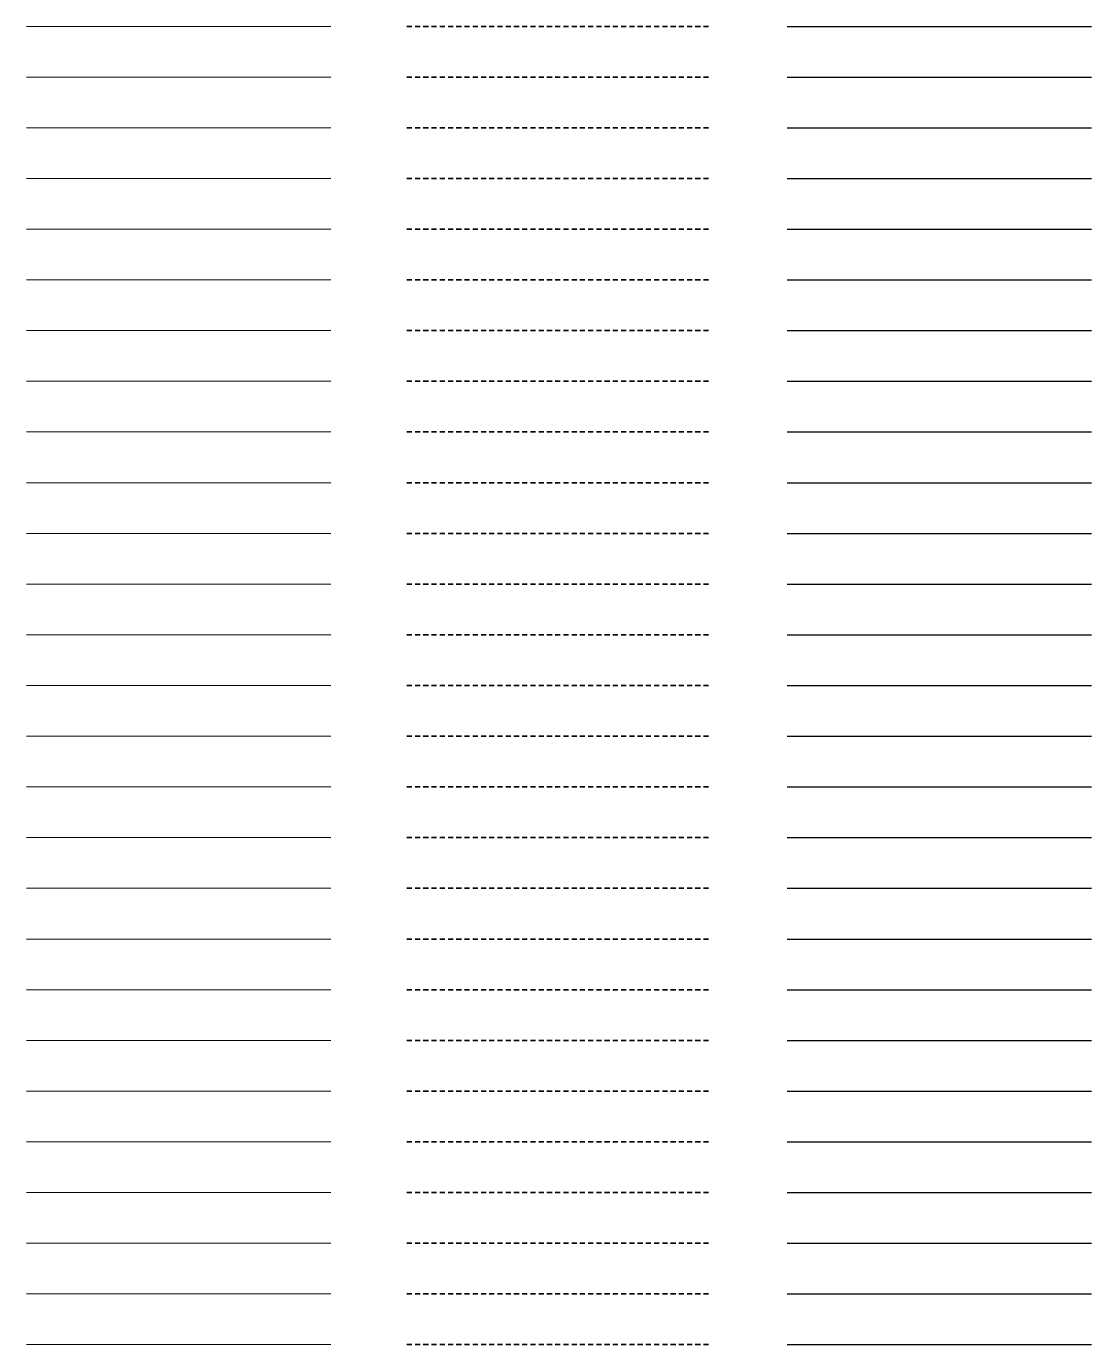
# Model space of a CAD drawing. Header units: metres. Extents: x -170 to 2070, y -13 to 17840.
# Drawn here: x 150 to 570, y 8920 to 9440 of the extents above; entities that cross this region are included whole.
import ezdxf

# ---------------------------------------------------------------- set-up
doc = ezdxf.new("R2010")
doc.units = ezdxf.units.M
doc.linetypes.add('KL-SO', pattern=[3.25, 2, -1.25])
for name, color, linetype, lineweight in [('B-OI-KL-ET_LSOV_AANSLUITNET_230 V_3x10Cu as10-G', 14, 'Continuous', 18), ('B-OI-KL-ET_LSOV_AANSLUITNET_230 V_3x2.5Cu as2.5-G', 14, 'Continuous', 18), ('B-OI-KL-ET_LSOV_AANSLUITNET_230 V_3x6Cu as6-G', 14, 'Continuous', 18), ('B-OI-KL-ET_LSOV_AANSLUITNET_230 V_4x10Cu as10-G', 14, 'Continuous', 18), ('B-OI-KL-ET_LSOV_AANSLUITNET_230 V_4x150Al 4x6Cu as50Cu-G', 14, 'Continuous', 18), ('B-OI-KL-ET_LSOV_AANSLUITNET_230 V_4x150Al as50Cu-G', 14, 'Continuous', 18), ('B-OI-KL-ET_LSOV_AANSLUITNET_230 V_4x16Cu as16-G', 14, 'Continuous', 18), ('B-OI-KL-ET_LSOV_AANSLUITNET_230 V_4x2.5Cu as2.5-G', 14, 'Continuous', 18), ('B-OI-KL-ET_LSOV_AANSLUITNET_230 V_4x50Al 4x2.5Cu as25Cu-G', 14, 'Continuous', 18), ('B-OI-KL-ET_LSOV_AANSLUITNET_230 V_4x6Cu as6-G', 14, 'Continuous', 18), ('B-OI-KL-ET_LSOV_AANSLUITNET_230 V_4x95Al 4x6Cu as35Cu-G', 14, 'Continuous', 18), ('B-OI-KL-ET_LSOV_AANSLUITNET_230 V_5x10Cu-G', 14, 'Continuous', 18), ('B-OI-KL-ET_LSOV_AANSLUITNET_230 V_5x16Cu-G', 14, 'Continuous', 18), ('B-OI-KL-ET_LSOV_AANSLUITNET_230 V_OVERIG-G', 14, 'Continuous', 18), ('B-OI-KL-ET_LSOV_AANSLUITNET_400 V_2x2.5Cu as2.5-G', 14, 'Continuous', 18), ('B-OI-KL-ET_LSOV_AANSLUITNET_400 V_3x10Cu as10-G', 14, 'Continuous', 18), ('B-OI-KL-ET_LSOV_AANSLUITNET_400 V_3x2.5Cu as2.5-G', 14, 'Continuous', 18), ('B-OI-KL-ET_LSOV_AANSLUITNET_400 V_3x6Cu as6-G', 14, 'Continuous', 18), ('B-OI-KL-ET_LSOV_AANSLUITNET_400 V_4x10Cu as10-G', 14, 'Continuous', 18), ('B-OI-KL-ET_LSOV_AANSLUITNET_400 V_4x150Al 4x6Cu as50Cu-G', 14, 'Continuous', 18), ('B-OI-KL-ET_LSOV_AANSLUITNET_400 V_4x150Al as50Cu-G', 14, 'Continuous', 18), ('B-OI-KL-ET_LSOV_AANSLUITNET_400 V_4x16Cu as16-G', 14, 'Continuous', 18), ('B-OI-KL-ET_LSOV_AANSLUITNET_400 V_4x2.5Cu as2.5-G', 14, 'Continuous', 18), ('B-OI-KL-ET_LSOV_AANSLUITNET_400 V_4x50Al 4x2.5Cu as25Cu-G', 14, 'Continuous', 18), ('B-OI-KL-ET_LSOV_AANSLUITNET_400 V_4x6Cu as6-G', 14, 'Continuous', 18), ('B-OI-KL-ET_LSOV_AANSLUITNET_400 V_4x95Al 4x6Cu as35Cu-G', 14, 'Continuous', 18), ('B-OI-KL-ET_LSOV_AANSLUITNET_400 V_5x10Cu-G', 14, 'Continuous', 18), ('N-OI-KL-ET_LSOV_AANSLUITNET_230 V_3x10Cu as10-G', 14, 'KL-SO', 35), ('N-OI-KL-ET_LSOV_AANSLUITNET_230 V_3x2.5Cu as2.5-G', 14, 'KL-SO', 35), ('N-OI-KL-ET_LSOV_AANSLUITNET_230 V_3x6Cu as6-G', 14, 'KL-SO', 35), ('N-OI-KL-ET_LSOV_AANSLUITNET_230 V_4x10Cu as10-G', 14, 'KL-SO', 35), ('N-OI-KL-ET_LSOV_AANSLUITNET_230 V_4x150Al 4x6Cu as50Cu-G', 14, 'KL-SO', 35), ('N-OI-KL-ET_LSOV_AANSLUITNET_230 V_4x150Al as50Cu-G', 14, 'KL-SO', 35), ('N-OI-KL-ET_LSOV_AANSLUITNET_230 V_4x16Cu as16-G', 14, 'KL-SO', 35), ('N-OI-KL-ET_LSOV_AANSLUITNET_230 V_4x2.5Cu as2.5-G', 14, 'KL-SO', 35), ('N-OI-KL-ET_LSOV_AANSLUITNET_230 V_4x50Al 4x2.5Cu as25Cu-G', 14, 'KL-SO', 35), ('N-OI-KL-ET_LSOV_AANSLUITNET_230 V_4x6Cu as6-G', 14, 'KL-SO', 35), ('N-OI-KL-ET_LSOV_AANSLUITNET_230 V_4x95Al 4x6Cu as35Cu-G', 14, 'KL-SO', 35), ('N-OI-KL-ET_LSOV_AANSLUITNET_230 V_5x10Cu-G', 14, 'KL-SO', 35), ('N-OI-KL-ET_LSOV_AANSLUITNET_230 V_5x16Cu-G', 14, 'KL-SO', 35), ('N-OI-KL-ET_LSOV_AANSLUITNET_230 V_OVERIG-G', 14, 'KL-SO', 35), ('N-OI-KL-ET_LSOV_AANSLUITNET_400 V_2x2.5Cu as2.5-G', 14, 'KL-SO', 35), ('N-OI-KL-ET_LSOV_AANSLUITNET_400 V_3x10Cu as10-G', 14, 'KL-SO', 35), ('N-OI-KL-ET_LSOV_AANSLUITNET_400 V_3x2.5Cu as2.5-G', 14, 'KL-SO', 35), ('N-OI-KL-ET_LSOV_AANSLUITNET_400 V_3x6Cu as6-G', 14, 'KL-SO', 35), ('N-OI-KL-ET_LSOV_AANSLUITNET_400 V_4x10Cu as10-G', 14, 'KL-SO', 35), ('N-OI-KL-ET_LSOV_AANSLUITNET_400 V_4x150Al 4x6Cu as50Cu-G', 14, 'KL-SO', 35), ('N-OI-KL-ET_LSOV_AANSLUITNET_400 V_4x150Al as50Cu-G', 14, 'KL-SO', 35), ('N-OI-KL-ET_LSOV_AANSLUITNET_400 V_4x16Cu as16-G', 14, 'KL-SO', 35), ('N-OI-KL-ET_LSOV_AANSLUITNET_400 V_4x2.5Cu as2.5-G', 14, 'KL-SO', 35), ('N-OI-KL-ET_LSOV_AANSLUITNET_400 V_4x50Al 4x2.5Cu as25Cu-G', 14, 'KL-SO', 35), ('N-OI-KL-ET_LSOV_AANSLUITNET_400 V_4x6Cu as6-G', 14, 'KL-SO', 35), ('N-OI-KL-ET_LSOV_AANSLUITNET_400 V_4x95Al 4x6Cu as35Cu-G', 14, 'KL-SO', 35), ('N-OI-KL-ET_LSOV_AANSLUITNET_400 V_5x10Cu-G', 14, 'KL-SO', 35), ('V-OI-KL-ET_LSOV_AANSLUITNET_230 V_3x10Cu as10-G', 14, 'V-KL-SO', 25), ('V-OI-KL-ET_LSOV_AANSLUITNET_230 V_3x2.5Cu as2.5-G', 14, 'V-KL-SO', 25), ('V-OI-KL-ET_LSOV_AANSLUITNET_230 V_3x6Cu as6-G', 14, 'V-KL-SO', 25), ('V-OI-KL-ET_LSOV_AANSLUITNET_230 V_4x10Cu as10-G', 14, 'V-KL-SO', 25), ('V-OI-KL-ET_LSOV_AANSLUITNET_230 V_4x150Al 4x6Cu as50Cu-G', 14, 'V-KL-SO', 25), ('V-OI-KL-ET_LSOV_AANSLUITNET_230 V_4x150Al as50Cu-G', 14, 'V-KL-SO', 25), ('V-OI-KL-ET_LSOV_AANSLUITNET_230 V_4x16Cu as16-G', 14, 'V-KL-SO', 25), ('V-OI-KL-ET_LSOV_AANSLUITNET_230 V_4x2.5Cu as2.5-G', 14, 'V-KL-SO', 25), ('V-OI-KL-ET_LSOV_AANSLUITNET_230 V_4x50Al 4x2.5Cu as25Cu-G', 14, 'V-KL-SO', 25), ('V-OI-KL-ET_LSOV_AANSLUITNET_230 V_4x6Cu as6-G', 14, 'V-KL-SO', 25), ('V-OI-KL-ET_LSOV_AANSLUITNET_230 V_4x95Al 4x6Cu as35Cu-G', 14, 'V-KL-SO', 25), ('V-OI-KL-ET_LSOV_AANSLUITNET_230 V_5x10Cu-G', 14, 'V-KL-SO', 25), ('V-OI-KL-ET_LSOV_AANSLUITNET_230 V_5x16Cu-G', 14, 'V-KL-SO', 25), ('V-OI-KL-ET_LSOV_AANSLUITNET_230 V_OVERIG-G', 14, 'V-KL-SO', 25), ('V-OI-KL-ET_LSOV_AANSLUITNET_400 V_2x2.5Cu as2.5-G', 14, 'V-KL-SO', 25), ('V-OI-KL-ET_LSOV_AANSLUITNET_400 V_3x10Cu as10-G', 14, 'V-KL-SO', 25), ('V-OI-KL-ET_LSOV_AANSLUITNET_400 V_3x2.5Cu as2.5-G', 14, 'V-KL-SO', 25), ('V-OI-KL-ET_LSOV_AANSLUITNET_400 V_3x6Cu as6-G', 14, 'V-KL-SO', 25), ('V-OI-KL-ET_LSOV_AANSLUITNET_400 V_4x10Cu as10-G', 14, 'V-KL-SO', 25), ('V-OI-KL-ET_LSOV_AANSLUITNET_400 V_4x150Al 4x6Cu as50Cu-G', 14, 'V-KL-SO', 25), ('V-OI-KL-ET_LSOV_AANSLUITNET_400 V_4x150Al as50Cu-G', 14, 'V-KL-SO', 25), ('V-OI-KL-ET_LSOV_AANSLUITNET_400 V_4x16Cu as16-G', 14, 'V-KL-SO', 25), ('V-OI-KL-ET_LSOV_AANSLUITNET_400 V_4x2.5Cu as2.5-G', 14, 'V-KL-SO', 25), ('V-OI-KL-ET_LSOV_AANSLUITNET_400 V_4x50Al 4x2.5Cu as25Cu-G', 14, 'V-KL-SO', 25), ('V-OI-KL-ET_LSOV_AANSLUITNET_400 V_4x6Cu as6-G', 14, 'V-KL-SO', 25), ('V-OI-KL-ET_LSOV_AANSLUITNET_400 V_4x95Al 4x6Cu as35Cu-G', 14, 'V-KL-SO', 25), ('V-OI-KL-ET_LSOV_AANSLUITNET_400 V_5x10Cu-G', 14, 'V-KL-SO', 25)]:
    doc.layers.add(name, color=color, linetype=linetype, lineweight=lineweight)
doc.linetypes.add('V-KL-SO', pattern='A,2,[24,nlcs.shx,S=0.75,R=0,X=0,Y=0],2', length=4)

msp = doc.modelspace()

# ---------------------------------------------------------------- linework, layer by layer
at = {"layer": 'B-OI-KL-ET_LSOV_AANSLUITNET_230 V_3x10Cu as10-G'}
msp.add_line((150, 8920), (270, 8920), dxfattribs=at)
at = {"layer": 'B-OI-KL-ET_LSOV_AANSLUITNET_230 V_3x2.5Cu as2.5-G'}
msp.add_line((150, 8940), (270, 8940), dxfattribs=at)
at = {"layer": 'B-OI-KL-ET_LSOV_AANSLUITNET_230 V_3x6Cu as6-G'}
msp.add_line((150, 8960), (270, 8960), dxfattribs=at)
at = {"layer": 'B-OI-KL-ET_LSOV_AANSLUITNET_230 V_4x10Cu as10-G'}
msp.add_line((150, 8980), (270, 8980), dxfattribs=at)
at = {"layer": 'B-OI-KL-ET_LSOV_AANSLUITNET_230 V_4x150Al 4x6Cu as50Cu-G'}
msp.add_line((150, 9000), (270, 9000), dxfattribs=at)
at = {"layer": 'B-OI-KL-ET_LSOV_AANSLUITNET_230 V_4x150Al as50Cu-G'}
msp.add_line((150, 9020), (270, 9020), dxfattribs=at)
at = {"layer": 'B-OI-KL-ET_LSOV_AANSLUITNET_230 V_4x16Cu as16-G'}
msp.add_line((150, 9040), (270, 9040), dxfattribs=at)
at = {"layer": 'B-OI-KL-ET_LSOV_AANSLUITNET_230 V_4x2.5Cu as2.5-G'}
msp.add_line((150, 9060), (270, 9060), dxfattribs=at)
at = {"layer": 'B-OI-KL-ET_LSOV_AANSLUITNET_230 V_4x50Al 4x2.5Cu as25Cu-G'}
msp.add_line((150, 9080), (270, 9080), dxfattribs=at)
at = {"layer": 'B-OI-KL-ET_LSOV_AANSLUITNET_230 V_4x6Cu as6-G'}
msp.add_line((150, 9100), (270, 9100), dxfattribs=at)
at = {"layer": 'B-OI-KL-ET_LSOV_AANSLUITNET_230 V_4x95Al 4x6Cu as35Cu-G'}
msp.add_line((150, 9120), (270, 9120), dxfattribs=at)
at = {"layer": 'B-OI-KL-ET_LSOV_AANSLUITNET_230 V_5x10Cu-G'}
msp.add_line((150, 9140), (270, 9140), dxfattribs=at)
at = {"layer": 'B-OI-KL-ET_LSOV_AANSLUITNET_230 V_5x16Cu-G'}
msp.add_line((150, 9160), (270, 9160), dxfattribs=at)
at = {"layer": 'B-OI-KL-ET_LSOV_AANSLUITNET_230 V_OVERIG-G'}
msp.add_line((150, 9180), (270, 9180), dxfattribs=at)
at = {"layer": 'B-OI-KL-ET_LSOV_AANSLUITNET_400 V_2x2.5Cu as2.5-G'}
msp.add_line((150, 9200), (270, 9200), dxfattribs=at)
at = {"layer": 'B-OI-KL-ET_LSOV_AANSLUITNET_400 V_3x10Cu as10-G'}
msp.add_line((150, 9220), (270, 9220), dxfattribs=at)
at = {"layer": 'B-OI-KL-ET_LSOV_AANSLUITNET_400 V_3x2.5Cu as2.5-G'}
msp.add_line((150, 9240), (270, 9240), dxfattribs=at)
at = {"layer": 'B-OI-KL-ET_LSOV_AANSLUITNET_400 V_3x6Cu as6-G'}
msp.add_line((150, 9260), (270, 9260), dxfattribs=at)
at = {"layer": 'B-OI-KL-ET_LSOV_AANSLUITNET_400 V_4x10Cu as10-G'}
msp.add_line((150, 9280), (270, 9280), dxfattribs=at)
at = {"layer": 'B-OI-KL-ET_LSOV_AANSLUITNET_400 V_4x150Al 4x6Cu as50Cu-G'}
msp.add_line((150, 9300), (270, 9300), dxfattribs=at)
at = {"layer": 'B-OI-KL-ET_LSOV_AANSLUITNET_400 V_4x150Al as50Cu-G'}
msp.add_line((150, 9320), (270, 9320), dxfattribs=at)
at = {"layer": 'B-OI-KL-ET_LSOV_AANSLUITNET_400 V_4x16Cu as16-G'}
msp.add_line((150, 9340), (270, 9340), dxfattribs=at)
at = {"layer": 'B-OI-KL-ET_LSOV_AANSLUITNET_400 V_4x2.5Cu as2.5-G'}
msp.add_line((150, 9360), (270, 9360), dxfattribs=at)
at = {"layer": 'B-OI-KL-ET_LSOV_AANSLUITNET_400 V_4x50Al 4x2.5Cu as25Cu-G'}
msp.add_line((150, 9380), (270, 9380), dxfattribs=at)
at = {"layer": 'B-OI-KL-ET_LSOV_AANSLUITNET_400 V_4x6Cu as6-G'}
msp.add_line((150, 9400), (270, 9400), dxfattribs=at)
at = {"layer": 'B-OI-KL-ET_LSOV_AANSLUITNET_400 V_4x95Al 4x6Cu as35Cu-G'}
msp.add_line((150, 9420), (270, 9420), dxfattribs=at)
at = {"layer": 'B-OI-KL-ET_LSOV_AANSLUITNET_400 V_5x10Cu-G'}
msp.add_line((150, 9440), (270, 9440), dxfattribs=at)
at = {"layer": 'N-OI-KL-ET_LSOV_AANSLUITNET_230 V_3x10Cu as10-G'}
msp.add_line((300, 8920), (420, 8920), dxfattribs=at)
at = {"layer": 'N-OI-KL-ET_LSOV_AANSLUITNET_230 V_3x2.5Cu as2.5-G'}
msp.add_line((300, 8940), (420, 8940), dxfattribs=at)
at = {"layer": 'N-OI-KL-ET_LSOV_AANSLUITNET_230 V_3x6Cu as6-G'}
msp.add_line((300, 8960), (420, 8960), dxfattribs=at)
at = {"layer": 'N-OI-KL-ET_LSOV_AANSLUITNET_230 V_4x10Cu as10-G'}
msp.add_line((300, 8980), (420, 8980), dxfattribs=at)
at = {"layer": 'N-OI-KL-ET_LSOV_AANSLUITNET_230 V_4x150Al 4x6Cu as50Cu-G'}
msp.add_line((300, 9000), (420, 9000), dxfattribs=at)
at = {"layer": 'N-OI-KL-ET_LSOV_AANSLUITNET_230 V_4x150Al as50Cu-G'}
msp.add_line((300, 9020), (420, 9020), dxfattribs=at)
at = {"layer": 'N-OI-KL-ET_LSOV_AANSLUITNET_230 V_4x16Cu as16-G'}
msp.add_line((300, 9040), (420, 9040), dxfattribs=at)
at = {"layer": 'N-OI-KL-ET_LSOV_AANSLUITNET_230 V_4x2.5Cu as2.5-G'}
msp.add_line((300, 9060), (420, 9060), dxfattribs=at)
at = {"layer": 'N-OI-KL-ET_LSOV_AANSLUITNET_230 V_4x50Al 4x2.5Cu as25Cu-G'}
msp.add_line((300, 9080), (420, 9080), dxfattribs=at)
at = {"layer": 'N-OI-KL-ET_LSOV_AANSLUITNET_230 V_4x6Cu as6-G'}
msp.add_line((300, 9100), (420, 9100), dxfattribs=at)
at = {"layer": 'N-OI-KL-ET_LSOV_AANSLUITNET_230 V_4x95Al 4x6Cu as35Cu-G'}
msp.add_line((300, 9120), (420, 9120), dxfattribs=at)
at = {"layer": 'N-OI-KL-ET_LSOV_AANSLUITNET_230 V_5x10Cu-G'}
msp.add_line((300, 9140), (420, 9140), dxfattribs=at)
at = {"layer": 'N-OI-KL-ET_LSOV_AANSLUITNET_230 V_5x16Cu-G'}
msp.add_line((300, 9160), (420, 9160), dxfattribs=at)
at = {"layer": 'N-OI-KL-ET_LSOV_AANSLUITNET_230 V_OVERIG-G'}
msp.add_line((300, 9180), (420, 9180), dxfattribs=at)
at = {"layer": 'N-OI-KL-ET_LSOV_AANSLUITNET_400 V_2x2.5Cu as2.5-G'}
msp.add_line((300, 9200), (420, 9200), dxfattribs=at)
at = {"layer": 'N-OI-KL-ET_LSOV_AANSLUITNET_400 V_3x10Cu as10-G'}
msp.add_line((300, 9220), (420, 9220), dxfattribs=at)
at = {"layer": 'N-OI-KL-ET_LSOV_AANSLUITNET_400 V_3x2.5Cu as2.5-G'}
msp.add_line((300, 9240), (420, 9240), dxfattribs=at)
at = {"layer": 'N-OI-KL-ET_LSOV_AANSLUITNET_400 V_3x6Cu as6-G'}
msp.add_line((300, 9260), (420, 9260), dxfattribs=at)
at = {"layer": 'N-OI-KL-ET_LSOV_AANSLUITNET_400 V_4x10Cu as10-G'}
msp.add_line((300, 9280), (420, 9280), dxfattribs=at)
at = {"layer": 'N-OI-KL-ET_LSOV_AANSLUITNET_400 V_4x150Al 4x6Cu as50Cu-G'}
msp.add_line((300, 9300), (420, 9300), dxfattribs=at)
at = {"layer": 'N-OI-KL-ET_LSOV_AANSLUITNET_400 V_4x150Al as50Cu-G'}
msp.add_line((300, 9320), (420, 9320), dxfattribs=at)
at = {"layer": 'N-OI-KL-ET_LSOV_AANSLUITNET_400 V_4x16Cu as16-G'}
msp.add_line((300, 9340), (420, 9340), dxfattribs=at)
at = {"layer": 'N-OI-KL-ET_LSOV_AANSLUITNET_400 V_4x2.5Cu as2.5-G'}
msp.add_line((300, 9360), (420, 9360), dxfattribs=at)
at = {"layer": 'N-OI-KL-ET_LSOV_AANSLUITNET_400 V_4x50Al 4x2.5Cu as25Cu-G'}
msp.add_line((300, 9380), (420, 9380), dxfattribs=at)
at = {"layer": 'N-OI-KL-ET_LSOV_AANSLUITNET_400 V_4x6Cu as6-G'}
msp.add_line((300, 9400), (420, 9400), dxfattribs=at)
at = {"layer": 'N-OI-KL-ET_LSOV_AANSLUITNET_400 V_4x95Al 4x6Cu as35Cu-G'}
msp.add_line((300, 9420), (420, 9420), dxfattribs=at)
at = {"layer": 'N-OI-KL-ET_LSOV_AANSLUITNET_400 V_5x10Cu-G'}
msp.add_line((300, 9440), (420, 9440), dxfattribs=at)
at = {"layer": 'V-OI-KL-ET_LSOV_AANSLUITNET_230 V_3x10Cu as10-G'}
msp.add_line((450, 8920), (570, 8920), dxfattribs=at)
at = {"layer": 'V-OI-KL-ET_LSOV_AANSLUITNET_230 V_3x2.5Cu as2.5-G'}
msp.add_line((450, 8940), (570, 8940), dxfattribs=at)
at = {"layer": 'V-OI-KL-ET_LSOV_AANSLUITNET_230 V_3x6Cu as6-G'}
msp.add_line((450, 8960), (570, 8960), dxfattribs=at)
at = {"layer": 'V-OI-KL-ET_LSOV_AANSLUITNET_230 V_4x10Cu as10-G'}
msp.add_line((450, 8980), (570, 8980), dxfattribs=at)
at = {"layer": 'V-OI-KL-ET_LSOV_AANSLUITNET_230 V_4x150Al 4x6Cu as50Cu-G'}
msp.add_line((450, 9000), (570, 9000), dxfattribs=at)
at = {"layer": 'V-OI-KL-ET_LSOV_AANSLUITNET_230 V_4x150Al as50Cu-G'}
msp.add_line((450, 9020), (570, 9020), dxfattribs=at)
at = {"layer": 'V-OI-KL-ET_LSOV_AANSLUITNET_230 V_4x16Cu as16-G'}
msp.add_line((450, 9040), (570, 9040), dxfattribs=at)
at = {"layer": 'V-OI-KL-ET_LSOV_AANSLUITNET_230 V_4x2.5Cu as2.5-G'}
msp.add_line((450, 9060), (570, 9060), dxfattribs=at)
at = {"layer": 'V-OI-KL-ET_LSOV_AANSLUITNET_230 V_4x50Al 4x2.5Cu as25Cu-G'}
msp.add_line((450, 9080), (570, 9080), dxfattribs=at)
at = {"layer": 'V-OI-KL-ET_LSOV_AANSLUITNET_230 V_4x6Cu as6-G'}
msp.add_line((450, 9100), (570, 9100), dxfattribs=at)
at = {"layer": 'V-OI-KL-ET_LSOV_AANSLUITNET_230 V_4x95Al 4x6Cu as35Cu-G'}
msp.add_line((450, 9120), (570, 9120), dxfattribs=at)
at = {"layer": 'V-OI-KL-ET_LSOV_AANSLUITNET_230 V_5x10Cu-G'}
msp.add_line((450, 9140), (570, 9140), dxfattribs=at)
at = {"layer": 'V-OI-KL-ET_LSOV_AANSLUITNET_230 V_5x16Cu-G'}
msp.add_line((450, 9160), (570, 9160), dxfattribs=at)
at = {"layer": 'V-OI-KL-ET_LSOV_AANSLUITNET_230 V_OVERIG-G'}
msp.add_line((450, 9180), (570, 9180), dxfattribs=at)
at = {"layer": 'V-OI-KL-ET_LSOV_AANSLUITNET_400 V_2x2.5Cu as2.5-G'}
msp.add_line((450, 9200), (570, 9200), dxfattribs=at)
at = {"layer": 'V-OI-KL-ET_LSOV_AANSLUITNET_400 V_3x10Cu as10-G'}
msp.add_line((450, 9220), (570, 9220), dxfattribs=at)
at = {"layer": 'V-OI-KL-ET_LSOV_AANSLUITNET_400 V_3x2.5Cu as2.5-G'}
msp.add_line((450, 9240), (570, 9240), dxfattribs=at)
at = {"layer": 'V-OI-KL-ET_LSOV_AANSLUITNET_400 V_3x6Cu as6-G'}
msp.add_line((450, 9260), (570, 9260), dxfattribs=at)
at = {"layer": 'V-OI-KL-ET_LSOV_AANSLUITNET_400 V_4x10Cu as10-G'}
msp.add_line((450, 9280), (570, 9280), dxfattribs=at)
at = {"layer": 'V-OI-KL-ET_LSOV_AANSLUITNET_400 V_4x150Al 4x6Cu as50Cu-G'}
msp.add_line((450, 9300), (570, 9300), dxfattribs=at)
at = {"layer": 'V-OI-KL-ET_LSOV_AANSLUITNET_400 V_4x150Al as50Cu-G'}
msp.add_line((450, 9320), (570, 9320), dxfattribs=at)
at = {"layer": 'V-OI-KL-ET_LSOV_AANSLUITNET_400 V_4x16Cu as16-G'}
msp.add_line((450, 9340), (570, 9340), dxfattribs=at)
at = {"layer": 'V-OI-KL-ET_LSOV_AANSLUITNET_400 V_4x2.5Cu as2.5-G'}
msp.add_line((450, 9360), (570, 9360), dxfattribs=at)
at = {"layer": 'V-OI-KL-ET_LSOV_AANSLUITNET_400 V_4x50Al 4x2.5Cu as25Cu-G'}
msp.add_line((450, 9380), (570, 9380), dxfattribs=at)
at = {"layer": 'V-OI-KL-ET_LSOV_AANSLUITNET_400 V_4x6Cu as6-G'}
msp.add_line((450, 9400), (570, 9400), dxfattribs=at)
at = {"layer": 'V-OI-KL-ET_LSOV_AANSLUITNET_400 V_4x95Al 4x6Cu as35Cu-G'}
msp.add_line((450, 9420), (570, 9420), dxfattribs=at)
at = {"layer": 'V-OI-KL-ET_LSOV_AANSLUITNET_400 V_5x10Cu-G'}
msp.add_line((450, 9440), (570, 9440), dxfattribs=at)

doc.saveas('drawing.dxf')
